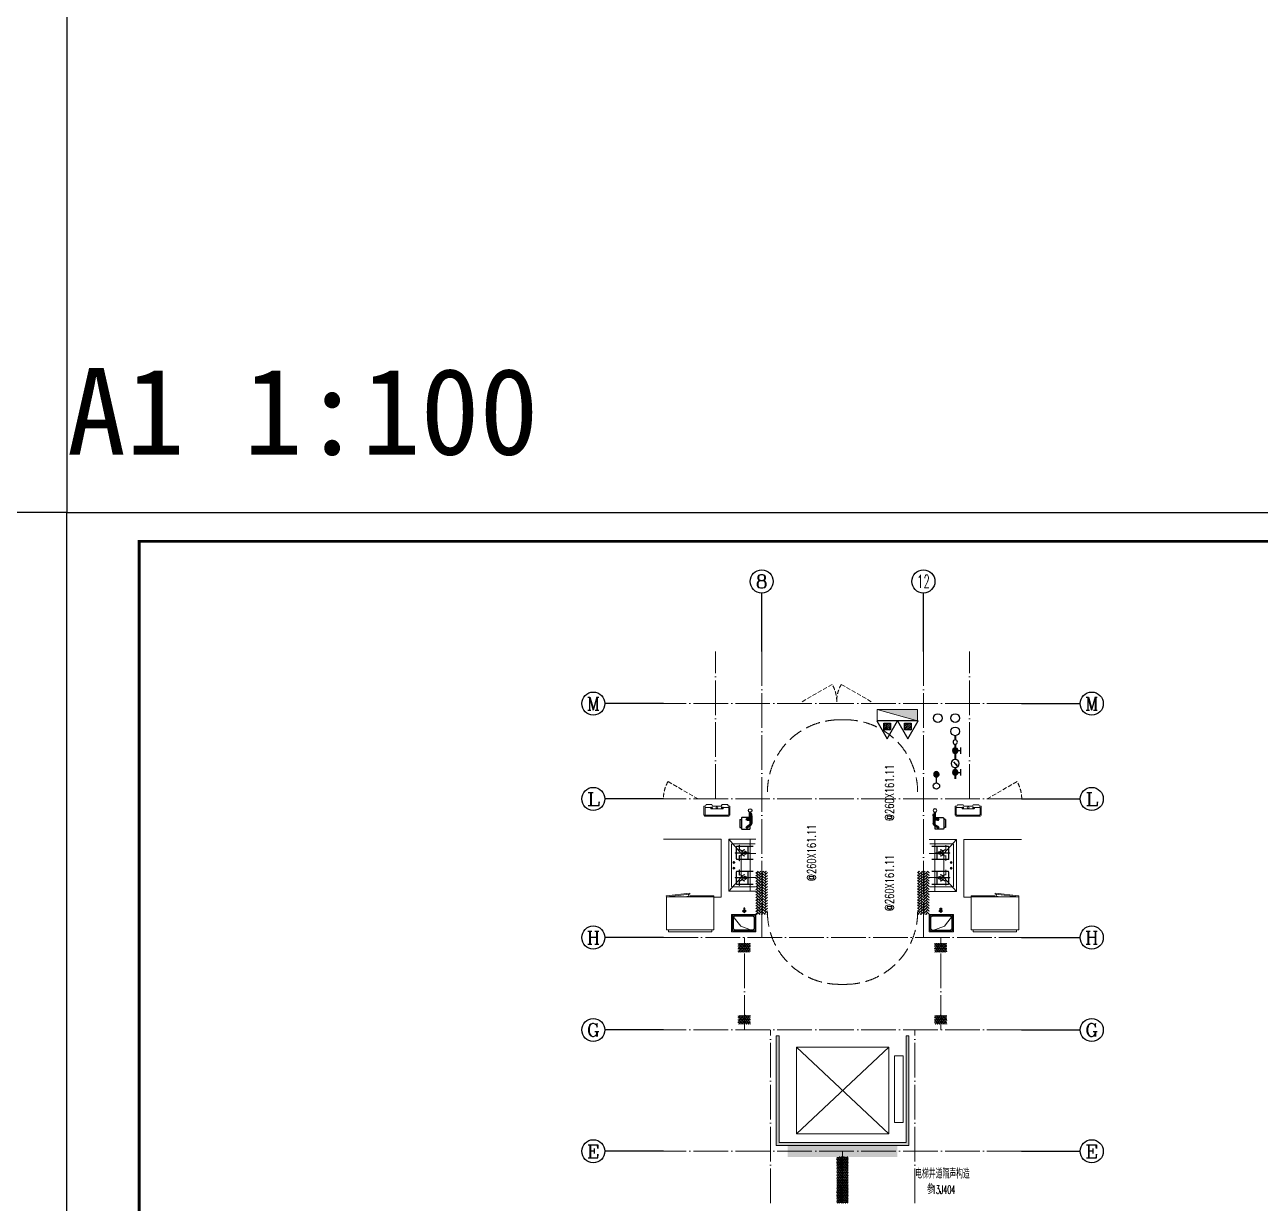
# Model space of a CAD drawing. Extents: x -518115 to 389031, y -231062 to 1628073.
# Drawn here: x 132100 to 153490, y 12831 to 33233 of the extents above; entities that cross this region are included whole.
import ezdxf
from ezdxf.enums import TextEntityAlignment as Align

# ---------------------------------------------------------------- set-up
doc = ezdxf.new("R2010")
doc.units = 0
doc.header["$LTSCALE"] = 1000
doc.header["$MEASUREMENT"] = 0
doc.linetypes.add('DASH', pattern=[0.35, 0.25, -0.1])
doc.linetypes.add('DOTE', pattern=[2.42, 2, -0.2, 0.02, -0.2])
for name, color, linetype, lineweight in [('3.5方案汇报，与郭总、侯月琴确定户型_t8$0$STAIR', 2, 'Continuous', 18), ('DOTE', 19, 'DOTE', 9), ('EQUIP_消火栓', 242, 'Continuous', 18), ('LVTRY', 1, 'Continuous', 13), ('PUB_HATCH', 8, 'Continuous', 9), ('STAIR', 2, 'Continuous', 18), ('WINDOW', 144, 'Continuous', 15), ('填充', 251, 'Continuous', 5), ('平面-空调预留孔', 173, 'Continuous', 15), ('立面-洞口示意', 152, 'Continuous', 13)]:
    doc.layers.add(name, color=color, linetype=linetype, lineweight=lineweight)
for name, color, linetype in [('AH-FURNITURE', 1, 'Continuous'), ('AXIS', 3, 'Continuous'), ('AXIS_TEXT', 4, 'Continuous'), ('EQUIP_地漏', 7, 'Continuous'), ('EQUIP_消防', 7, 'Continuous'), ('PUB_TEXT', 4, 'Continuous'), ('text', 7, 'Continuous'), ('VPIPE-凝结', 150, 'Continuous'), ('VPIPE-废水', 31, 'Continuous'), ('VPIPE-消防', 1, 'TG_X'), ('VPIPE-给水', 3, 'TG_J'), ('保温', 6, 'Continuous'), ('图框', 140, 'Continuous'), ('建筑-排气道', 9, 'Continuous'), ('污水', 3, 'Continuous'), ('给水', 4, 'Continuous')]:
    doc.layers.add(name, color=color, linetype=linetype)
doc.layers.add('yichutu', color=7, linetype='Continuous', true_color=0xffffff, plot=False)
doc.styles.add('_TCH_AXIS', font='COMPLEX', dxfattribs={"bigfont": 'GBCBIG'})
doc.styles.add('_TCH_DIM', font='SIMPLEX.shx', dxfattribs={"width": 0.7, "bigfont": 'GBCBIG.shx'})
doc.styles.add('_TCH_LABEL', font='')
doc.styles.add('COMPLEX', font='COMPLEX')
doc.styles.add('TG_LINETYPE', font='SIMPLEX', dxfattribs={"width": 0.8, "height": 3, "bigfont": 'HZTXT'})
doc.styles.get('_TCH_LABEL').set_extended_font_data('SimHei')
doc.linetypes.add('TG_J', pattern='A,2,-0.22,["J",TG_LINETYPE,S=0.1,R=0,X=-0.18,Y=-0.15],0', length=2.22)
doc.linetypes.add('TG_X', pattern='A,4,-0.3,["X",TG_LINETYPE,S=0.1,R=0,X=-0.23,Y=-0.15],0', length=4.3)
pattern_1 = [(90, (-286858.231, -354892.905), (-16.49778, 1e-15), [9.525, -19.05]), (210, (-286858.231, -354892.905), (8.24889, -14.2874966), [9.525, -19.05]), (150, (-286858.231, -354883.38), (-8.24889, -14.2874966), [9.525, -19.05])]
pattern_2 = [(45, (-286858.23, -354892.905), (0, 47.4157523), [100.584, -33.528]), (135, (-286834.524, -354869.198), (3e-15, 47.4157523), [100.584, -33.528])]

# ---------------------------------------------------------------- blocks, each defined once
blk = doc.blocks.new('yct-841-594-84100-59399.9999999999-100-1000.0')
at = {"layer": 'yichutu', "color": 7, "true_color": 0xffffff}
blk.add_lwpolyline([(0, 0), (0, 59400), (84100, 59400), (84100, 0)], close=True, dxfattribs=at)
at = {"layer": 'yichutu', "color": 7, "true_color": 0xffffff, "style": '_TCH_LABEL'}
blk.add_text('A1 1:100', height=3000, dxfattribs=at).set_placement((0, 61400))
blk = doc.blocks.new('$TwtSys$00000434')
for p, q in [((-0.5, 0.5), (-0.5, -0.5)), ((-0.5, -0.5), (0.5, 0.5)), ((0.5, 0.5), (-0.5, 0.5)), ((0.5, -0.5), (0.5, 0.5)), ((-0.5, -0.5), (0.5, -0.5))]:
    blk.add_line(p, q)
blk.add_solid([(0.5, -0.5), (0.5, 0.5), (-0.5, -0.5)])
blk = doc.blocks.new('$TwtSys$00000546')
h = blk.add_hatch()
h.set_pattern_fill('ANSI31', color=1, scale=200, style=0)
h.set_pattern_definition([(45, (-38543.802, -6670.83), (-17.67767, 17.67767), [])])
h.paths.add_polyline_path([(-65, 174), (65, 174), (65, 44), (-65, 44)])
at = {"color": 1}
for points in [[(0, 344), (-198, 0), (198, 0)], [(-65, 174), (65, 174), (65, 44), (-65, 44)]]:
    blk.add_lwpolyline(points, close=True, dxfattribs=at)
blk = doc.blocks.new('A$C60D053AF')
at = {"layer": 'AH-FURNITURE', "color": 8}
for p, q in [((233, -90), (128, -90)), ((233, -110), (128, -110)), ((193, -71), (328, -71)), ((193, -91), (328, -91)), ((245, -129), (245, -122)), ((265, -129), (265, -122)), ((342, -97), (370, -143)), ((356, -83), (384, -129)), ((255, -281), (255, -251)), ((255, -281), (393, -281)), ((393, -281), (393, -251))]:
    blk.add_line(p, q, dxfattribs=at)
for points in [[(170, -68, 1), (170, -94), (193, -94), (193, -68)], [(234, -251), (414, -251, 0.414214), (424, -241), (424, -111, 0.414214), (414, -101), (234, -101, 0.414214), (224, -111), (224, -241, 0.414214)], [(268, -122), (268, -107, 0.414214), (248, -87), (233, -87), (233, -113), (242, -113), (242, -122)], [(242, -152, 1), (268, -152), (268, -129), (242, -129)], [(384, -161, 1), (402, -143), (386, -127), (368, -145)]]:
    blk.add_lwpolyline(points, format="xyb", close=True, dxfattribs=at)
for centre, radius in [((100, -100), 30), ((255, -152), 15), ((255, -152), 10), ((393, -152), 15), ((393, -152), 10)]:
    blk.add_circle(centre, radius, dxfattribs=at)
for radius in [40, 20]:
    blk.add_arc((328, -111), radius, 45, 90, dxfattribs=at)
blk = doc.blocks.new('A-Kitchen-7')
at = {"layer": 'LVTRY'}
for p, q in [((-519, 780), (-7, 834)), ((-4, 811), (-515, 756)), ((-29, 767), (-35, 806)), ((-7, 834), (-4, 811)), ((-515, 756), (-519, 780)), ((515, 756), (-515, 756)), ((-515, 756), (-515, 40)), ((-486, 761), (-485, 756)), ((-29, 767), (-112, 756)), ((515, 780), (0, 780)), ((0, 756), (0, 780)), ((515, 756), (515, 780)), ((515, 40), (515, 756)), ((-515, 40), (515, 40))]:
    blk.add_line(p, q, dxfattribs=at)
blk.add_lwpolyline([(-469, 40), (-469, 0), (469, 0), (469, 40)], close=True, dxfattribs=at)
blk = doc.blocks.new('*U70')
h = blk.add_hatch(color=5)
h.set_gradient(color1=(0, 0, 255), rotation=180, tint=1)
h.paths.add_polyline_path([(0, 0), (-6.35, -6.35), (-6.35, -2.159), (-15, -2.159), (-15, 2.159), (-6.35, 2.159), (-6.35, 6.35)])
at = {"color": 0, "linetype": 'Continuous'}
blk.add_lwpolyline([(0, 0), (-6.35, -6.35), (-6.35, -2.159), (-15, -2.159), (-15, 2.159), (-6.35, 2.159), (-6.35, 6.35)], close=True, dxfattribs=at)
blk = doc.blocks.new('sgrsefv')
at = {"layer": 'PUB_HATCH'}
blk.add_hatch(color=256, dxfattribs=at).paths.add_polyline_path([(1112933, 840916), (1112933, 840646), (1113073, 840646), (1113073, 840661), (1112968, 840661), (1112948, 840681), (1112948, 840881), (1112968, 840901), (1113288, 840901), (1113308, 840881), (1113308, 840681), (1113288, 840661), (1113183, 840661), (1113183, 840646), (1113323, 840646), (1113323, 840916)])
at = {"layer": 'LVTRY', "color": 1}
for p, q in [((1113073, 840661), (1113073, 840646)), ((1113183, 840661), (1113183, 840646))]:
    blk.add_line(p, q, dxfattribs=at)
for points in [[(1112918, 840931), (1113338, 840931), (1113338, 840631), (1112918, 840631)], [(1112933, 840916), (1113323, 840916), (1113323, 840646), (1112933, 840646)], [(1113288, 840661), (1112968, 840661), (1112948, 840681), (1112948, 840881), (1112968, 840901), (1113288, 840901), (1113308, 840881), (1113308, 840681), (1113288, 840661)]]:
    blk.add_lwpolyline(points, close=True, dxfattribs=at)
at = {"layer": '立面-洞口示意'}
blk.add_lwpolyline([(1112918, 840931), (1113182, 840837), (1113338, 840631)], dxfattribs=at)
at = {"layer": '建筑-排气道', "xscale": -5, "yscale": 5, "zscale": 5, "rotation": 270}
blk.add_blockref('*U70', (1113118, 840599), dxfattribs=at)
blk = doc.blocks.new('FRSDFDGDGDRGDR')
at = {"layer": '平面-空调预留孔'}
for p, q in [((699612, 775044), (699612, 775441)), ((699619, 775448), (699746, 775448)), ((699746, 775448), (699746, 775355)), ((699720, 775342), (699720, 775143)), ((699727, 775349), (699740, 775349)), ((699746, 775037), (699619, 775037)), ((699727, 775136), (699740, 775136)), ((699746, 775130), (699746, 775037))]:
    blk.add_line(p, q, dxfattribs=at)
blk.add_lwpolyline([(699766, 775167), (699793, 775154), (699793, 775057), (699766, 775044), (699766, 775018), (699619, 775018, -0.414214), (699593, 775044), (699593, 775441, -0.414214), (699619, 775468), (699766, 775468), (699766, 775441), (699793, 775428), (699793, 775332), (699766, 775318)], format="xyb", close=True, dxfattribs=at)
for centre, radius in [((699740, 775243), 15.8), ((699740, 775332), 10.6), ((699740, 775154), 10.6)]:
    blk.add_circle(centre, radius, dxfattribs=at)
for centre, start, end in [((699619, 775441), 90, 180), ((699727, 775342), 90, 180), ((699740, 775355), 270, 360), ((699619, 775044), 180, 270), ((699727, 775143), 180, 270), ((699740, 775130), 0, 90)]:
    blk.add_arc(centre, 6.6, start, end, dxfattribs=at)
blk = doc.blocks.new('A$C2705576B')
at = {"layer": '给水'}
h = blk.add_hatch(color=256, dxfattribs=at)
edge = h.paths.add_edge_path()
edge.add_arc((417, -1741), 47.2, 0, 360)
h = blk.add_hatch(color=256, dxfattribs=at)
edge = h.paths.add_edge_path()
edge.add_arc((795, -1741), 47.2, 0, 360)
for p, q in [((363, -1645), (472, -1645)), ((417, -1741), (417, -1645)), ((601, -1768), (525, -1704)), ((525, -1704), (564, -1715)), ((740, -1645), (849, -1645)), ((795, -1741), (795, -1645))]:
    blk.add_line(p, q, dxfattribs=at)
at = {"layer": '给水', "const_width": 35.4}
for points in [[(499, -1741), (302, -1741)], [(903, -1741), (641, -1741)], [(1053, -1741), (978, -1741)]]:
    blk.add_lwpolyline(points, dxfattribs=at)
at = {"layer": '给水'}
for centre, radius in [((417, -1741), 47.2), ((570, -1741), 70.8), ((795, -1741), 47.2), ((941, -1741), 37.5)]:
    blk.add_circle(centre, radius, dxfattribs=at)
blk = doc.blocks.new('$TwtSys$00000141')
at = {"color": 1}
for p, q in [((-47, 4), (-5, 46)), ((-47, 4), (-5, 46)), ((-44, -18), (18, 44)), ((-44, -18), (18, 44)), ((-33, -33), (33, 33)), ((-33, -33), (33, 33)), ((-16, -44), (44, 16)), ((-16, -44), (44, 16)), ((6, -46), (46, -6)), ((6, -46), (46, -6))]:
    blk.add_line(p, q, dxfattribs=at)
blk.add_circle((0, 0), 47, dxfattribs=at)
blk.add_circle((0, 0), 47, dxfattribs=at)
blk = doc.blocks.new('_AXISO')
blk.add_circle((0, 0), 0.5)
at = {"layer": 'AXIS_TEXT', "style": 'COMPLEX', "width": 1.041667}
blk.add_attdef('A', text='', height=0.56, dxfattribs=at).set_placement((-0.25, -0.28), (0.25, -0.28), align=Align.FIT)
blk = doc.blocks.new('A$C549D2611')
at = {"layer": '图框'}
blk.add_lwpolyline([(0, 0), (42050, 0), (42050, -29700), (0, -29700)], close=True, dxfattribs=at)
blk.add_lwpolyline([(0, 0), (42050, 0), (42050, -29700), (0, -29700)], close=True, dxfattribs=at)
at = {"layer": '图框', "const_width": 50}
blk.add_lwpolyline([(41550, -29200), (41550, -500), (1250, -500), (1250, -29200)], close=True, dxfattribs=at)

msp = doc.modelspace()

# ---------------------------------------------------------------- hatches: boundary and pattern name
at = {"layer": '保温', "linetype": 'ByBlock', "ltscale": 10}
h = msp.add_hatch(dxfattribs=at)
h.set_pattern_fill('AR-HBONE', color=251, scale=55)
h.set_pattern_definition(pattern_2)
h.paths.add_polyline_path([(144758.2, 17831.1), (144958.2, 17831.1), (144958.2, 18580.8), (144758.2, 18580.8)])
h = msp.add_hatch(dxfattribs=at)
h.set_pattern_fill('AR-HBONE', color=251, scale=55)
h.set_pattern_definition(pattern_2)
h.paths.add_polyline_path([(147758.3, 17831.1), (147558.3, 17831.1), (147558.3, 18580.8), (147758.3, 18580.8)])
at = {"layer": '保温', "linetype": 'Continuous', "ltscale": 10}
h = msp.add_hatch(dxfattribs=at)
h.set_pattern_fill('HEX', color=251, scale=10, angle=90, style=0)
h.set_pattern_definition(pattern_1)
h.paths.add_polyline_path([(144458.3, 17180.8), (144658.3, 17180.8), (144658.4, 17330.8), (144458.4, 17330.8)])
h = msp.add_hatch(dxfattribs=at)
h.set_pattern_fill('HEX', color=251, scale=10, angle=90, style=0)
h.set_pattern_definition(pattern_1)
h.paths.add_polyline_path([(148058.3, 17180.8), (147858.3, 17180.8), (147858.2, 17330.8), (148058.2, 17330.8)])
h = msp.add_hatch(dxfattribs=at)
h.set_pattern_fill('HEX', color=251, scale=10, angle=90, style=0)
h.set_pattern_definition(pattern_1)
h.paths.add_polyline_path([(144458.3, 15930.8), (144658.3, 15930.8), (144658.4, 16080.8), (144458.4, 16080.8)])
h = msp.add_hatch(dxfattribs=at)
h.set_pattern_fill('HEX', color=251, scale=10, angle=90, style=0)
h.set_pattern_definition(pattern_1)
h.paths.add_polyline_path([(148058.3, 15930.8), (147858.3, 15930.8), (147858.2, 16080.8), (148058.2, 16080.8)])
h = msp.add_hatch(dxfattribs=at)
h.set_pattern_fill('HEX', color=251, scale=10, angle=90, style=0)
h.set_pattern_definition([(90, (-357624.123, -506517.641), (-16.49778, 1e-15), [9.525, -19.05]), (210, (-357624.123, -506517.641), (8.24889, -14.2874966), [9.525, -19.05]), (150, (-357624.123, -506508.116), (-8.24889, -14.2874966), [9.525, -19.05])])
h.paths.add_polyline_path([(147208.3, 13630.8), (147208.3, 13830.8), (145308.3, 13830.8), (145308.3, 13630.8)])
h = msp.add_hatch(dxfattribs=at)
h.set_pattern_fill('HEX', color=251, scale=10, angle=90, style=0)
h.set_pattern_definition([(90, (-357624.123, -507017.641), (-16.49778, 1e-15), [9.525, -19.05]), (210, (-357624.123, -507017.641), (8.24889, -14.2874966), [9.525, -19.05]), (150, (-357624.123, -507008.116), (-8.24889, -14.2874966), [9.525, -19.05])])
h.paths.add_polyline_path([(146158.4, 12830.8), (146358.4, 12830.8), (146358.4, 13630.8), (146158.4, 13630.8)])
at = {"layer": '填充'}
h = msp.add_hatch(dxfattribs=at)
h.set_pattern_fill('隔热材料02', color=256, scale=100, style=0)
h.set_pattern_definition([(0, (-1027950.05, -594907.81), (0, 50), []), (0, (-1027950.05, -594891.14), (0, 50), []), (270, (-1027906.31, -594882.51), (50, -9e-15), [5.01775, -44.98225]), (270, (-1027943.767, -594882.51), (50, -9e-15), [5.01775, -44.98225]), (90, (-1027918.255, -594916.44), (-50, 3e-15), [5.01775, -44.98225]), (90, (-1027931.82, -594916.44), (-50, 3e-15), [5.01775, -44.98225]), (180, (-1027900.025, -594924.475), (-6e-15, -50), [50.02425, 0.02425]), (135, (-1027913.983, -594921.966), (3e-15, 49.99987405), [4.268, -66.44275]), (116.56505, (-1027867, -594918.948), (0.00011283, 49.99993342), [2.805, -108.9985]), (116.56505, (-1027917, -594918.948), (0.00011283, 49.99993342), [2.805, -108.9985]), (153.43495, (-1027858.965, -594924.475), (-0.0001128, 49.9999334), [5.61, -106.1935]), (153.43495, (-1027908.965, -594924.475), (-0.0001128, 49.9999334), [5.61, -106.1935]), (63.43495, (-1027868.255, -594911.422), (-0.00011283, 49.99993342), [26.714, -85.0895]), (63.43495, (-1027918.255, -594911.422), (-0.00011283, 49.99993342), [26.714, -85.0895]), (116.56505, (-1027856.308, -594882.51), (0.00011283, 49.99993342), [2.805, -108.9985]), (116.56505, (-1027906.308, -594882.51), (0.00011283, 49.99993342), [2.805, -108.9985]), (135, (-1027907.563, -594880), (3e-15, 49.99987405), [4.268, -66.44275]), (153.43495, (-1027860.58, -594876.984), (-0.0001128, 49.9999334), [5.61, -106.1935]), (153.43495, (-1027910.58, -594876.984), (-0.0001128, 49.9999334), [5.61, -106.1935]), (45, (-1027942.512, -594880), (0, 49.99987405), [4.268, -66.44275]), (63.43495, (-1027893.767, -594882.51), (-0.00011283, 49.99993342), [2.805, -108.9985]), (63.43495, (-1027943.767, -594882.51), (-0.00011283, 49.99993342), [2.805, -108.9985]), (26.56505, (-1027889.495, -594876.984), (0.0001128, 49.9999334), [5.61, -106.1935]), (26.56505, (-1027939.495, -594876.984), (0.0001128, 49.9999334), [5.61, -106.1935]), (116.56505, (-1027881.82, -594911.422), (0.00011283, 49.99993342), [26.714, -85.0895]), (116.56505, (-1027931.82, -594911.422), (0.00011283, 49.99993342), [26.714, -85.0895]), (45, (-1027936.092, -594921.966), (0, 49.99987405), [4.268, -66.44275]), (63.43495, (-1027883.074, -594918.948), (-0.00011283, 49.99993342), [2.805, -108.9985]), (63.43495, (-1027933.074, -594918.948), (-0.00011283, 49.99993342), [2.805, -108.9985]), (26.56505, (-1027891.11, -594924.475), (0.0001128, 49.9999334), [5.61, -106.1935]), (26.56505, (-1027941.11, -594924.475), (0.0001128, 49.9999334), [5.61, -106.1935])])
h.paths.add_polyline_path([(147358.3, 15730.8), (147408.3, 15730.8), (147408.3, 13830.8), (145108.3, 13830.8), (145108.3, 15730.8), (145158.3, 15730.8), (145158.3, 13880.8), (147358.3, 13880.8)])

# ---------------------------------------------------------------- linework, layer by layer
at = {"layer": '3.5方案汇报，与郭总、侯月琴确定户型_t8$0$STAIR'}
for p, q in [((147058.3, 15530.8), (145458.3, 14030.8)), ((145458.3, 15530.8), (147058.3, 14030.8))]:
    msp.add_line(p, q, dxfattribs=at)
for points in [[(145458.3, 14030.8), (145458.3, 15530.8), (147058.3, 15530.8), (147058.3, 14030.8)], [(147158.3, 14230.8), (147158.3, 15380.8), (147308.3, 15380.8), (147308.3, 14230.8)]]:
    msp.add_lwpolyline(points, close=True, dxfattribs=at)
at = {"layer": 'AXIS'}
for p, q in [((144858.3, 22380.8), (144858.3, 23395.4)), ((147658.3, 22380.8), (147658.3, 23395.4)), ((143158.3, 21480.8), (142143.7, 21480.8)), ((149358.3, 21480.8), (150373, 21480.8)), ((143158.3, 19830.8), (142143.7, 19830.8)), ((149358.3, 19830.8), (150373, 19830.8)), ((143158.3, 17431.1), (142143.7, 17431.1)), ((149358.3, 17431.1), (150373, 17431.1)), ((143158.3, 15830.8), (142143.7, 15830.8)), ((149358.3, 15830.8), (150373, 15830.8)), ((143158.3, 13730.8), (142143.7, 13730.8)), ((149358.3, 13730.8), (150373, 13730.8))]:
    msp.add_line(p, q, dxfattribs=at)
at = {"layer": 'DOTE', "linetype": 'DOTE', "ltscale": 0.3}
for p, q in [((144058.3, 19830.8), (144058.3, 22380.8)), ((144858.3, 17431.1), (144858.3, 22380.8)), ((147658.3, 17431.1), (147658.3, 22380.8)), ((148458.3, 19830.8), (148458.3, 22380.8)), ((149358.3, 21480.8), (143158.3, 21480.8)), ((149358.3, 19830.8), (143158.3, 19830.8)), ((143158.3, 17431.1), (149358.3, 17431.1)), ((144558.3, 15830.8), (144558.3, 17430.8)), ((147958.3, 15830.8), (147958.3, 17430.8)), ((149358.3, 15830.8), (143158.3, 15830.8)), ((145008.3, 12830.8), (145008.3, 15830.8)), ((147508.3, 12830.8), (147508.3, 15830.8)), ((149358.3, 13730.8), (143158.3, 13730.8)), ((146258.3, 13730.8), (146258.3, 12830.8))]:
    msp.add_line(p, q, dxfattribs=at)
at = {"layer": 'LVTRY', "color": 251}
for p, q in [((144504.1, 18888.5), (144288.1, 19131.4)), ((144758.3, 19131.4), (144288.1, 19131.4)), ((144288.1, 19131.4), (144288.1, 18231.4)), ((144658.3, 18231.4), (144658.3, 19131.4)), ((147758.3, 19130.8), (148228.6, 19130.8)), ((147858.3, 18230.8), (147858.3, 19130.8)), ((148012.6, 18887.9), (148228.6, 19130.8)), ((148228.6, 19130.8), (148228.6, 18230.8)), ((144758.3, 18888.5), (144504.1, 18888.5)), ((144504.1, 18888.5), (144504.1, 18473.4)), ((147758.3, 18887.9), (148012.6, 18887.9)), ((148012.6, 18887.9), (148012.6, 18472.8)), ((144288.1, 18231.4), (144504.1, 18473.4)), ((144504.1, 18473.4), (144758.3, 18473.4)), ((148012.6, 18472.8), (147758.3, 18472.8)), ((148228.6, 18230.8), (148012.6, 18472.8)), ((144288.1, 18231.4), (144758.3, 18231.4)), ((148228.6, 18230.8), (147758.3, 18230.8))]:
    msp.add_line(p, q, dxfattribs=at)
at = {"layer": 'LVTRY'}
for p, q in [((144338.3, 18321.4), (144338.3, 19041.4)), ((144348.3, 19051.4), (144748.3, 19051.4)), ((144658.3, 19041.4), (144658.3, 18321.4)), ((148168.3, 19050.8), (147768.3, 19050.8)), ((147858.3, 19040.8), (147858.3, 18320.8)), ((148178.3, 18320.8), (148178.3, 19040.8)), ((144398.3, 18898.7), (144525.8, 18898.7)), ((144398.3, 18894.2), (144398.3, 18898.7)), ((144525.8, 18894.2), (144398.3, 18894.2)), ((144418.3, 19001.4), (144418.3, 18791.4)), ((144423.3, 19001.4), (144423.3, 18791.4)), ((144713.3, 19011.4), (144428.3, 19011.4)), ((144713.3, 19006.4), (144428.3, 19006.4)), ((144468.6, 19031.4), (144468.6, 18941.4)), ((144473.1, 19031.4), (144468.6, 19031.4)), ((144468.6, 18941.4), (144473.1, 18941.4)), ((144468.6, 18761.4), (144468.6, 18851.4)), ((144468.6, 18851.4), (144473.1, 18851.4)), ((144473.1, 18941.4), (144473.1, 19031.4)), ((144473.1, 18851.4), (144473.1, 18761.4)), ((144643.3, 18898.7), (144515.8, 18898.7)), ((144515.8, 18898.7), (144515.8, 18894.2)), ((144515.8, 18894.2), (144643.3, 18894.2)), ((144525.8, 18898.7), (144525.8, 18894.2)), ((144618.3, 18791.4), (144618.3, 19001.4)), ((144623.3, 18791.4), (144623.3, 19001.4)), ((144643.3, 18894.2), (144643.3, 18898.7)), ((144658.3, 18473.4), (144658.3, 18888.5)), ((147803.3, 19010.8), (148088.3, 19010.8)), ((147803.3, 19005.8), (148088.3, 19005.8)), ((147858.3, 18472.8), (147858.3, 18887.9)), ((147873.3, 18898.1), (148000.8, 18898.1)), ((147873.3, 18893.6), (147873.3, 18898.1)), ((148000.8, 18893.6), (147873.3, 18893.6)), ((147893.3, 18790.8), (147893.3, 19000.8)), ((147898.3, 18790.8), (147898.3, 19000.8)), ((148118.3, 18898.1), (147990.8, 18898.1)), ((147990.8, 18898.1), (147990.8, 18893.6)), ((147990.8, 18893.6), (148118.3, 18893.6)), ((148000.8, 18898.1), (148000.8, 18893.6)), ((148043.6, 18940.8), (148043.6, 19030.8)), ((148043.6, 19030.8), (148048.1, 19030.8)), ((148048.1, 18940.8), (148043.6, 18940.8)), ((148048.1, 18850.8), (148043.6, 18850.8)), ((148043.6, 18850.8), (148043.6, 18760.8)), ((148048.1, 19030.8), (148048.1, 18940.8)), ((148048.1, 18760.8), (148048.1, 18850.8)), ((148093.3, 19000.8), (148093.3, 18790.8)), ((148098.3, 19000.8), (148098.3, 18790.8)), ((148118.3, 18893.6), (148118.3, 18898.1)), ((144358.9, 18731.4), (144397.7, 18731.4)), ((144358.9, 18631.4), (144397.7, 18631.4)), ((144378.3, 18712), (144378.3, 18750.8)), ((144378.3, 18612), (144378.3, 18650.8)), ((144428.3, 18786.4), (144713.3, 18786.4)), ((144428.3, 18781.4), (144713.3, 18781.4)), ((144473.1, 18761.4), (144468.6, 18761.4)), ((148088.3, 18785.8), (147803.3, 18785.8)), ((148088.3, 18780.8), (147803.3, 18780.8)), ((148043.6, 18760.8), (148048.1, 18760.8)), ((148157.7, 18730.8), (148119, 18730.8)), ((148157.7, 18630.8), (148119, 18630.8)), ((148138.3, 18711.4), (148138.3, 18750.2)), ((148138.3, 18611.4), (148138.3, 18650.2)), ((144525.8, 18468.7), (144398.3, 18468.7)), ((144398.3, 18468.7), (144398.3, 18464.2)), ((144398.3, 18464.2), (144525.8, 18464.2)), ((144418.3, 18361.4), (144418.3, 18571.4)), ((144423.3, 18361.4), (144423.3, 18571.4)), ((144428.3, 18581.4), (144713.3, 18581.4)), ((144428.3, 18576.4), (144713.3, 18576.4)), ((144468.6, 18601.4), (144468.6, 18511.4)), ((144473.1, 18601.4), (144468.6, 18601.4)), ((144468.6, 18511.4), (144473.1, 18511.4)), ((144468.6, 18331.4), (144468.6, 18421.4)), ((144468.6, 18421.4), (144473.1, 18421.4)), ((144473.1, 18511.4), (144473.1, 18601.4)), ((144473.1, 18421.4), (144473.1, 18331.4)), ((144515.8, 18464.2), (144515.8, 18468.7)), ((144515.8, 18468.7), (144643.3, 18468.7)), ((144643.3, 18464.2), (144515.8, 18464.2)), ((144525.8, 18464.2), (144525.8, 18468.7)), ((144618.3, 18571.4), (144618.3, 18361.4)), ((144623.3, 18571.4), (144623.3, 18361.4)), ((144643.3, 18468.7), (144643.3, 18464.2)), ((148088.3, 18580.8), (147803.3, 18580.8)), ((148088.3, 18575.8), (147803.3, 18575.8)), ((148000.8, 18468.1), (147873.3, 18468.1)), ((147873.3, 18468.1), (147873.3, 18463.6)), ((147873.3, 18463.6), (148000.8, 18463.6)), ((147893.3, 18570.8), (147893.3, 18360.8)), ((147898.3, 18570.8), (147898.3, 18360.8)), ((147990.8, 18463.6), (147990.8, 18468.1)), ((147990.8, 18468.1), (148118.3, 18468.1)), ((148118.3, 18463.6), (147990.8, 18463.6)), ((148000.8, 18463.6), (148000.8, 18468.1)), ((148043.6, 18510.8), (148043.6, 18600.8)), ((148043.6, 18600.8), (148048.1, 18600.8)), ((148048.1, 18510.8), (148043.6, 18510.8)), ((148048.1, 18420.8), (148043.6, 18420.8)), ((148043.6, 18420.8), (148043.6, 18330.8)), ((148048.1, 18600.8), (148048.1, 18510.8)), ((148048.1, 18330.8), (148048.1, 18420.8)), ((148093.3, 18360.8), (148093.3, 18570.8)), ((148098.3, 18360.8), (148098.3, 18570.8)), ((148118.3, 18468.1), (148118.3, 18463.6)), ((144748.3, 18311.4), (144348.3, 18311.4)), ((144713.3, 18356.4), (144428.3, 18356.4)), ((144713.3, 18351.4), (144428.3, 18351.4)), ((144473.1, 18331.4), (144468.6, 18331.4)), ((147768.3, 18310.8), (148168.3, 18310.8)), ((147803.3, 18355.8), (148088.3, 18355.8)), ((147803.3, 18350.8), (148088.3, 18350.8)), ((148043.6, 18330.8), (148048.1, 18330.8))]:
    msp.add_line(p, q, dxfattribs=at)
for points in [[(144032.3, 18131.4), (144158.3, 18131.4), (144158.3, 19131.4), (143158.3, 19131.4)], [(148484.3, 18130.8), (148358.3, 18130.8), (148358.3, 19130.8), (149358.3, 19130.8)]]:
    msp.add_lwpolyline(points, dxfattribs=at)
for centre, radius in [((144570.8, 18896.4), 29.7), ((144570.8, 18896.4), 11.7), ((147945.8, 18895.8), 29.7), ((147945.8, 18895.8), 11.7), ((144378.3, 18731.4), 17), ((144378.3, 18631.4), 17), ((148138.3, 18730.8), 17), ((148138.3, 18630.8), 17), ((144570.8, 18466.4), 29.7), ((144570.8, 18466.4), 11.7), ((147945.8, 18465.8), 29.7), ((147945.8, 18465.8), 11.7)]:
    msp.add_circle(centre, radius, dxfattribs=at)
for centre, radius, start, end in [((144348.3, 19041.4), 10, 90, 180), ((144648.3, 19041.4), 10, 0, 90), ((147868.3, 19040.8), 10, 90, 180), ((148168.3, 19040.8), 10, 0, 90), ((144428.3, 19001.4), 10, 90, 180), ((144428.3, 19001.4), 5, 90, 180), ((144470.8, 18896.4), 56.7, 2.27424, 87.72576), ((144470.8, 18896.4), 52.2, 2.47041, 87.52959), ((144470.8, 18896.4), 56.7, 272.27424, 357.72576), ((144470.8, 18896.4), 52.2, 272.47041, 357.52959), ((144570.8, 18896.4), 56.7, 92.27424, 177.72576), ((144570.8, 18896.4), 56.7, 182.27424, 267.72576), ((144570.8, 18896.4), 52.2, 92.47041, 177.52959), ((144570.8, 18896.4), 52.2, 182.47041, 267.52959), ((144613.3, 19001.4), 10, 0, 90), ((144613.3, 19001.4), 5, 0, 90), ((147903.3, 19000.8), 10, 90, 180), ((147903.3, 19000.8), 5, 90, 180), ((147945.8, 18895.8), 56.7, 2.27424, 87.72576), ((147945.8, 18895.8), 52.2, 2.47041, 87.52959), ((147945.8, 18895.8), 56.7, 272.27424, 357.72576), ((147945.8, 18895.8), 52.2, 272.47041, 357.52959), ((148045.8, 18895.8), 56.7, 92.27424, 177.72576), ((148045.8, 18895.8), 56.7, 182.27424, 267.72576), ((148045.8, 18895.8), 52.2, 92.47041, 177.52959), ((148045.8, 18895.8), 52.2, 182.47041, 267.52959), ((148088.3, 19000.8), 10, 0, 90), ((148088.3, 19000.8), 5, 0, 90), ((144428.3, 18791.4), 10, 180, 270), ((144428.3, 18791.4), 5, 180, 270), ((144613.3, 18791.4), 5, 270, 0), ((144613.3, 18791.4), 10, 270, 0), ((147903.3, 18790.8), 10, 180, 270), ((147903.3, 18790.8), 5, 180, 270), ((148088.3, 18790.8), 5, 270, 0), ((148088.3, 18790.8), 10, 270, 0), ((144428.3, 18571.4), 10, 90, 180), ((144428.3, 18571.4), 5, 90, 180), ((144470.8, 18466.4), 56.7, 2.27424, 87.72576), ((144470.8, 18466.4), 52.2, 2.47041, 87.52959), ((144470.8, 18466.4), 56.7, 272.27424, 357.72576), ((144470.8, 18466.4), 52.2, 272.47041, 357.52959), ((144570.8, 18466.4), 56.7, 92.27424, 177.72576), ((144570.8, 18466.4), 56.7, 182.27424, 267.72576), ((144570.8, 18466.4), 52.2, 92.47041, 177.52959), ((144570.8, 18466.4), 52.2, 182.47041, 267.52959), ((144613.3, 18571.4), 10, 0, 90), ((144613.3, 18571.4), 5, 0, 90), ((147903.3, 18570.8), 10, 90, 180), ((147903.3, 18570.8), 5, 90, 180), ((147945.8, 18465.8), 56.7, 2.27424, 87.72576), ((147945.8, 18465.8), 52.2, 2.47041, 87.52959), ((147945.8, 18465.8), 56.7, 272.27424, 357.72576), ((147945.8, 18465.8), 52.2, 272.47041, 357.52959), ((148045.8, 18465.8), 56.7, 92.27424, 177.72576), ((148045.8, 18465.8), 56.7, 182.27424, 267.72576), ((148045.8, 18465.8), 52.2, 92.47041, 177.52959), ((148045.8, 18465.8), 52.2, 182.47041, 267.52959), ((148088.3, 18570.8), 10, 0, 90), ((148088.3, 18570.8), 5, 0, 90), ((144348.3, 18321.4), 10, 180, 270), ((144428.3, 18361.4), 10, 180, 270), ((144428.3, 18361.4), 5, 180, 270), ((144613.3, 18361.4), 5, 270, 0), ((144613.3, 18361.4), 10, 270, 0), ((144648.3, 18321.4), 10, 270, 0), ((147868.3, 18320.8), 10, 180, 270), ((147903.3, 18360.8), 10, 180, 270), ((147903.3, 18360.8), 5, 180, 270), ((148088.3, 18360.8), 5, 270, 0), ((148088.3, 18360.8), 10, 270, 0), ((148168.3, 18320.8), 10, 270, 0)]:
    msp.add_arc(centre, radius, start, end, dxfattribs=at)
at = {"layer": 'STAIR', "color": 251, "linetype": 'DASH'}
for points in [[(144958.3, 19950.8, -0.4142136), (146208.3, 21200.8), (146308.3, 21200.8, -0.4142136), (147558.3, 19950.8)], [(144958.3, 17870.8, 0.4142136), (146208.3, 16620.8), (146308.3, 16620.8, 0.4142136), (147558.3, 17870.8)]]:
    msp.add_lwpolyline(points, format="xyb", dxfattribs=at)
at = {"layer": 'text', "color": 2}
msp.add_lwpolyline([(132830.5, 24790.1), (101830.5, 24790.1), (101830.5, 42598.4), (132830.5, 42598.4)], close=True, dxfattribs=at)
at = {"layer": 'VPIPE-凝结'}
msp.add_line((147883.3, 20110.8), (147883.3, 20208.8), dxfattribs=at)
at = {"layer": 'VPIPE-废水'}
msp.add_circle((147883.3, 20055.8), 55, dxfattribs=at)
at = {"layer": 'VPIPE-消防', "linetype": 'Continuous'}
msp.add_circle((147908.3, 21230.8), 75, dxfattribs=at)
at = {"layer": 'VPIPE-给水', "linetype": 'Continuous'}
for centre in [(148208.3, 21230.8), (148208.3, 21000.8)]:
    msp.add_circle(centre, 75, dxfattribs=at)
at = {"layer": 'WINDOW', "color": 250, "linetype": 'DASH', "ltscale": 0.3}
for points in [[(145558.3, 21514.2), (146078, 21814.2, -0.1316523), (146158.3, 21514.2)], [(146756.5, 21514.2), (146236.9, 21814.2, 0.1316523), (146156.5, 21514.2)], [(143756.5, 19830.8), (143236.9, 20130.8, 0.1316523), (143156.5, 19830.8)], [(148760.2, 19830.8), (149279.8, 20130.8, -0.1316523), (149360.2, 19830.8)], [(149358.3, 19831.9, 0.0004569), (149358.3, 19830.8)]]:
    msp.add_lwpolyline(points, format="xyb", dxfattribs=at)
at = {"layer": '填充'}
msp.add_lwpolyline([(147358.3, 15730.8), (147408.3, 15730.8), (147408.3, 13830.8), (145108.3, 13830.8), (145108.3, 15730.8), (145158.3, 15730.8), (145158.3, 13880.8), (147358.3, 13880.8)], close=True, dxfattribs=at)

# ---------------------------------------------------------------- block references
msp.add_blockref('A$C549D2611', (132830.5, 24790.1))
at = {"xscale": -1}
for name, p, rotation in [('FRSDFDGDGDRGDR', (-631159.2, -680061.1), 270), ('A$C60D053AF', (147758.3, 19730.8), 90), ('sgrsefv', (-965159.9, 858462.4), 180)]:
    msp.add_blockref(name, p, dxfattribs=dict(at, rotation=rotation))
for name, p, rotation in [('FRSDFDGDGDRGDR', (923675.9, -680061.7), 90.00000000000001), ('A$C60D053AF', (144758.3, 19731.4), 270), ('sgrsefv', (1257676.6, 858463), 180)]:
    msp.add_blockref(name, p, dxfattribs=dict(rotation=rotation))
at = {"layer": 'AXIS'}
ref = msp.add_blockref('_AXISO', (144858.3, 23595.4), dxfattribs=dict(at, xscale=400, yscale=400, zscale=400))
ref.add_attrib('A', '8', dxfattribs={"layer": 'AXIS_TEXT', "height": 226.3, "style": '_TCH_AXIS', "width": 1.5}).set_placement((144745.2, 23482.3), (144971.5, 23482.3), align=Align.FIT)
ref = msp.add_blockref('_AXISO', (147658.3, 23595.4), dxfattribs=dict(at, xscale=400, yscale=400, zscale=400))
ref.add_attrib('A', '12', dxfattribs={"layer": 'AXIS_TEXT', "height": 226.27, "style": '_TCH_AXIS', "width": 0.724138}).set_placement((147545.2, 23482.3), (147771.5, 23482.3), align=Align.FIT)
ref = msp.add_blockref('_AXISO', (141943.7, 21480.8), dxfattribs=dict(at, xscale=400, yscale=400, zscale=400))
ref.add_attrib('A', 'M', dxfattribs={"layer": 'AXIS_TEXT', "height": 226.3, "style": '_TCH_AXIS'}).set_placement((141830.6, 21367.7), (142056.9, 21367.7), align=Align.FIT)
ref = msp.add_blockref('_AXISO', (150573, 21480.8), dxfattribs=dict(at, xscale=400, yscale=400, zscale=400))
ref.add_attrib('A', 'M', dxfattribs={"layer": 'AXIS_TEXT', "height": 226.3, "style": '_TCH_AXIS'}).set_placement((150459.8, 21367.7), (150686.1, 21367.7), align=Align.FIT)
ref = msp.add_blockref('_AXISO', (141943.7, 19830.8), dxfattribs=dict(at, xscale=400, yscale=400, zscale=400))
ref.add_attrib('A', 'L', dxfattribs={"layer": 'AXIS_TEXT', "height": 226.3, "style": '_TCH_AXIS', "width": 1.4}).set_placement((141830.6, 19717.7), (142056.9, 19717.7), align=Align.FIT)
ref = msp.add_blockref('_AXISO', (150573, 19830.8), dxfattribs=dict(at, xscale=400, yscale=400, zscale=400))
ref.add_attrib('A', 'L', dxfattribs={"layer": 'AXIS_TEXT', "height": 226.3, "style": '_TCH_AXIS', "width": 1.4}).set_placement((150459.8, 19717.7), (150686.1, 19717.7), align=Align.FIT)
ref = msp.add_blockref('_AXISO', (141943.7, 17431.1), dxfattribs=dict(at, xscale=400, yscale=400, zscale=400))
ref.add_attrib('A', 'H', dxfattribs={"layer": 'AXIS_TEXT', "height": 226.3, "style": '_TCH_AXIS', "width": 1.05}).set_placement((141830.6, 17318), (142056.9, 17318), align=Align.FIT)
ref = msp.add_blockref('_AXISO', (150573, 17431.1), dxfattribs=dict(at, xscale=400, yscale=400, zscale=400))
ref.add_attrib('A', 'H', dxfattribs={"layer": 'AXIS_TEXT', "height": 226.3, "style": '_TCH_AXIS', "width": 1.05}).set_placement((150459.8, 17318), (150686.1, 17318), align=Align.FIT)
ref = msp.add_blockref('_AXISO', (141943.7, 15830.8), dxfattribs=dict(at, xscale=400, yscale=400, zscale=400))
ref.add_attrib('A', 'G', dxfattribs={"layer": 'AXIS_TEXT', "height": 226.3, "style": '_TCH_AXIS', "width": 1.166667}).set_placement((141830.6, 15717.7), (142056.9, 15717.7), align=Align.FIT)
ref = msp.add_blockref('_AXISO', (150573, 15830.8), dxfattribs=dict(at, xscale=400, yscale=400, zscale=400))
ref.add_attrib('A', 'G', dxfattribs={"layer": 'AXIS_TEXT', "height": 226.3, "style": '_TCH_AXIS', "width": 1.166667}).set_placement((150459.8, 15717.7), (150686.1, 15717.7), align=Align.FIT)
ref = msp.add_blockref('_AXISO', (141943.7, 13730.8), dxfattribs=dict(at, xscale=400, yscale=400, zscale=400))
ref.add_attrib('A', 'E', dxfattribs={"layer": 'AXIS_TEXT', "height": 226.3, "style": '_TCH_AXIS', "width": 1.3125}).set_placement((141830.6, 13617.7), (142056.9, 13617.7), align=Align.FIT)
ref = msp.add_blockref('_AXISO', (150573, 13730.8), dxfattribs=dict(at, xscale=400, yscale=400, zscale=400))
ref.add_attrib('A', 'E', dxfattribs={"layer": 'AXIS_TEXT', "height": 226.3, "style": '_TCH_AXIS', "width": 1.3125}).set_placement((150459.8, 13617.7), (150686.1, 13617.7), align=Align.FIT)
at = {"layer": 'EQUIP_地漏', "xscale": -1, "rotation": 359.999999999891}
msp.add_blockref('$TwtSys$00000141', (147883.3, 20255.8), dxfattribs=at)
at = {"layer": 'EQUIP_消火栓', "xscale": -700, "yscale": 200, "zscale": 700, "rotation": 180}
msp.add_blockref('$TwtSys$00000434', (147208.3, 21280.8), dxfattribs=at)
at = {"layer": 'EQUIP_消防', "xscale": 0.9, "yscale": 0.9, "zscale": 0.9, "rotation": 180}
for p in [(147029.8, 21180.8), (147386.9, 21180.8)]:
    msp.add_blockref('$TwtSys$00000546', p, dxfattribs=at)
at = {"layer": 'LVTRY', "color": 1, "extrusion": (0, 0, -1), "yscale": 0.7999999999883585, "zscale": -0.7999999999883585}
for p, xscale in [((-143620.3, 17531.7), -0.7999999999883585), ((-148896.3, 17531.1), 0.7999999999883585)]:
    msp.add_blockref('A-Kitchen-7', p, dxfattribs=dict(at, xscale=xscale))
at = {"layer": 'yichutu', "xscale": 0.5, "yscale": 0.5, "zscale": 0.5}
msp.add_blockref('yct-841-594-84100-59399.9999999999-100-1000.0', (132830.5, -4909.9), dxfattribs=at)
at = {"layer": '污水', "xscale": -1, "rotation": 269.999999999891}
msp.add_blockref('A$C2705576B', (149949.5, 19873), dxfattribs=at)

# ---------------------------------------------------------------- texts
at = {"layer": 'PUB_TEXT', "color": 7, "style": '_TCH_DIM', "width": 0.705882}
for p in [(147145, 19449), (145795, 18409), (147145, 17889)]:
    msp.add_text('@260X161.11', height=148.75, rotation=90, dxfattribs=at).set_placement(p)
at = {"layer": 'PUB_TEXT', "color": 3, "style": '_TCH_DIM'}
for s, height, width, p in [('电梯井道隔声构造', 168.79, 0.7, (147515.5, 13260.2)), ('参', 168.8, 0.7, (147719.7, 12992.5)), ('13J404', 148.75, 0.494118, (147805.7, 12992.5))]:
    msp.add_text(s, height=height, dxfattribs=dict(at, width=width)).set_placement(p)

doc.saveas('drawing.dxf')
